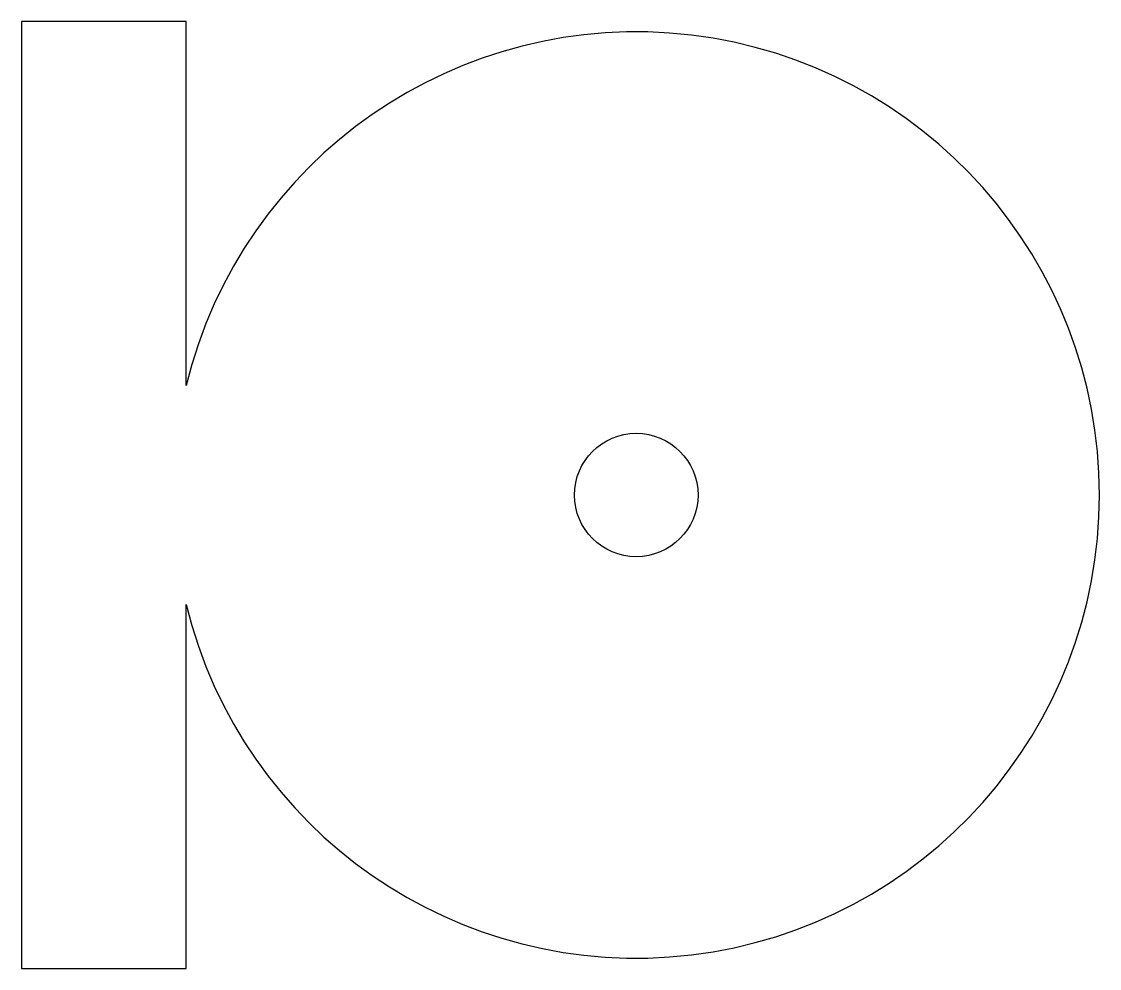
# Model space of a CAD drawing. Header units: millimetres. Extents: x 0 to 26.2, y 0 to 23.
import ezdxf

# ---------------------------------------------------------------- set-up
doc = ezdxf.new("R2010")
doc.units = ezdxf.units.MM

msp = doc.modelspace()

# ---------------------------------------------------------------- linework, layer by layer
at = {"color": 7, "linetype": 'Continuous', "lineweight": 25}
for p, q in [((0, 23), (0, 0)), ((4, 23), (0, 23)), ((4, 14.158), (4, 23)), ((4, 0), (4, 8.842)), ((0, 0), (4, 0))]:
    msp.add_line(p, q, dxfattribs=at)
msp.add_circle((14.931, 11.5), 1.5, dxfattribs=at)
msp.add_arc((14.931, 11.5), 11.25, 193.6688, 166.3312, dxfattribs=at)

doc.saveas('drawing.dxf')
